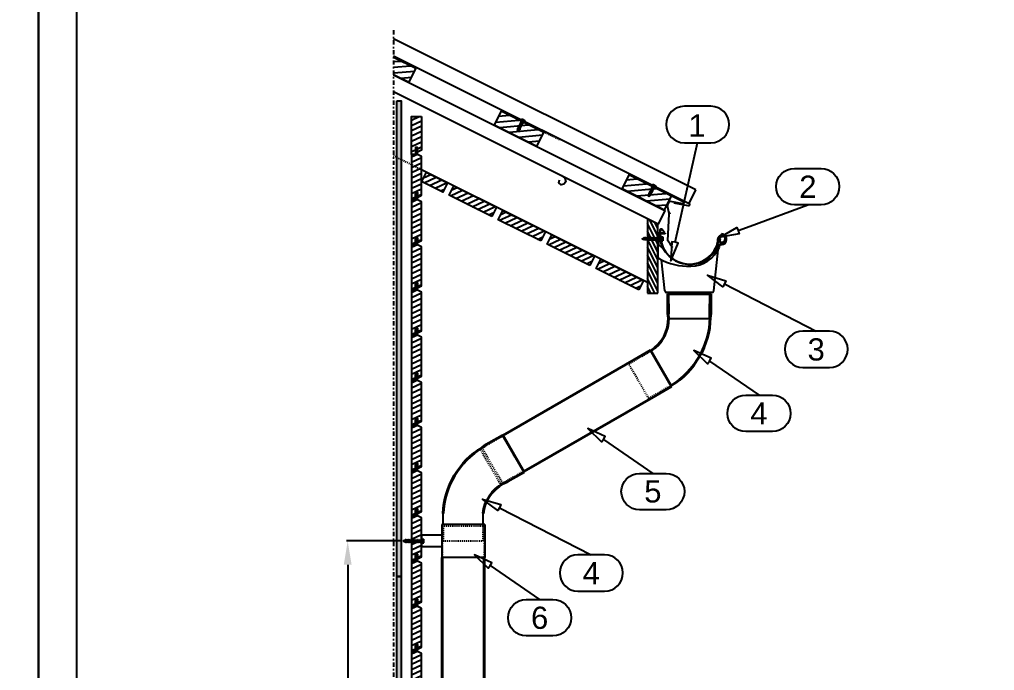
# Model space of a CAD drawing. Extents: x -5366 to 10078, y -29412 to -20292.
# Drawn here: x 3900 to 5949, y -22558 to -21189 of the extents above; entities that cross this region are included whole.
import ezdxf
from ezdxf.enums import TextEntityAlignment as Align

# ---------------------------------------------------------------- set-up
doc = ezdxf.new("R2010")
doc.units = 0
doc.linetypes.add('KL', pattern=[4, 2, -2])
doc.linetypes.add('PKL', pattern=[7, 3, -2, 0, -2])
doc.layers.get('0').update_dxf_attribs({"linetype": 'CONTINUOUS'})
for name, color, linetype in [('025', 1, 'CONTINUOUS'), ('1', 7, 'CONTINUOUS'), ('CLASSIC', 7, 'CONTINUOUS'), ('DET_RAAMIT', 7, 'CONTINUOUS'), ('Gruba', 3, 'CONTINUOUS'), ('KIINNIKE', 1, 'CONTINUOUS'), ('MITAT', 2, 'CONTINUOUS'), ('POIMULEVY', 7, 'CONTINUOUS'), ('RAAMIT', 2, 'CONTINUOUS'), ('RUUKKI', 7, 'CONTINUOUS'), ('RWS', 7, 'CONTINUOUS'), ('SININEN', 7, 'CONTINUOUS')]:
    doc.layers.add(name, color=color, linetype=linetype)
doc.layers.add('DET_RAAMI_ULOIN', color=7, linetype='CONTINUOUS', plot=False)
doc.layers.add('RWS LIMITYKSET YM', color=7, linetype='CONTINUOUS', plot=False)
doc.layers.add('KUVA', color=7, linetype='CONTINUOUS', lineweight=40)
doc.styles.add('arial', font='ARIAL.TTF')
doc.dimstyles.get("Standard").update_dxf_attribs({"dimtxt": 0.18, "dimasz": 0.18, "dimexe": 0.18, "dimexo": 0.0625, "dimgap": 0.09, "dimtad": 0, "dimtih": 1, "dimtoh": 1, "dimdec": 4, "dimzin": 0, "dimdsep": 46, "dimtxsty": 'Standard', "dimcen": 0.09, "dimadec": 0, "dimazin": 0, "dimtfac": 1, "dimtdec": 4, "dimtofl": 0, "dimtmove": 0, "dimatfit": 3, "dimfxl": 0, "dimtolj": 1, "dimtzin": 0, "dimarcsym": 0})
pattern_1 = [(25, (5568.944, -20642.099), (-4.22618, 9.06308), [])]

# ---------------------------------------------------------------- blocks, each defined once
blk = doc.blocks.new('S43-25')
at = {"layer": 'KIINNIKE', "color": 1}
for p, q in [((-1.9, -5.4), (-1.9, -3.2)), ((1.9, -4.9), (1.9, -2.7))]:
    blk.add_line(p, q, dxfattribs=at)
at = {"layer": 'KIINNIKE'}
for p, q in [((-1.9, -8.5), (-1.9, -6.3)), ((-1.9, -11.5), (-1.9, -9.3)), ((1.9, -8), (1.9, -5.7)), ((1.9, -11), (1.9, -8.8))]:
    blk.add_line(p, q, dxfattribs=at)
at = {"layer": 'KIINNIKE', "color": 1}
for points in [[(-4.5, 1), (4.5, 1), (4.5, 0), (-4.5, 0)], [(2.6, -2.2), (2.1, -2.7), (-2.1, -3.3), (-2.7, -2.9), (-2.1, -2.4), (2.1, -1.8)], [(2.6, -5.2), (2.1, -5.7), (-2.1, -6.3), (-2.7, -6), (-2.1, -5.5), (2.1, -4.9)]]:
    blk.add_lwpolyline(points, close=True, dxfattribs=at)
for points in [[(-1.9, -2.4), (-1.9, -1, 0.414214), (-2.9, 0)], [(1.9, -1.9), (1.9, -1, -0.414214), (2.9, 0)]]:
    blk.add_lwpolyline(points, format="xyb", dxfattribs=at)
at = {"layer": 'KIINNIKE'}
for points in [[(2.6, -8.3), (2.1, -8.8), (-2.1, -9.4), (-2.7, -9), (-2.1, -8.5), (2.1, -7.9)], [(2.6, -11.3), (2.1, -11.8), (-2.1, -12.4), (-2.7, -12.1), (-2.1, -11.6), (2.1, -11)], [(2.6, -14.4), (2.1, -14.9), (-2.1, -15.4), (-2.7, -15.1), (-2.1, -14.6), (2.1, -14)], [(2.6, -17.4), (2.1, -17.9), (-2.1, -18.5), (-2.7, -18.2), (-2.1, -17.7), (2.1, -17.1)], [(2.6, -20.5), (2.1, -21), (-2, -21.5), (-2.6, -21.2), (-2, -20.7), (2.1, -20.1)], [(1.1, -23.7), (0.7, -24.1), (-0.6, -24.3), (-1, -24), (-0.6, -23.7), (0.7, -23.5)]]:
    blk.add_lwpolyline(points, close=True, dxfattribs=at)
for points in [[(-1.9, -9.3), (-1.9, -9.4)], [(-1.9, -14.6), (-1.9, -12.4)], [(-1.9, -17.6), (-1.9, -15.4)], [(-1.9, -18.7), (-1.9, -18.5)], [(1.9, -8.9), (1.9, -8.8)], [(1.9, -11.8), (1.9, -14)], [(1.9, -14.9), (1.9, -17.1)], [(1.9, -17.9), (1.9, -18.7)], [(0, -25), (-0.4, -24.2)], [(0.4, -24.1), (0, -25)]]:
    blk.add_lwpolyline(points, dxfattribs=at)
for points in [[(-1.7, -20.7, -0.048189), (-1.9, -18.7), (-1.9, -18.5)], [(1.9, -17.9), (1.9, -18.7, -0.035659), (1.8, -20.2, -0.035659)], [(-0.6, -23.7), (-0.9, -23, -0.041911), (-1.5, -21.5)], [(1.6, -21, -0.053388), (0.9, -23), (0.7, -23.5)]]:
    blk.add_lwpolyline(points, format="xyb", dxfattribs=at)
at = {"layer": 'RWS', "color": 1}
for points in [[(-0.7, 1), (-0.9, 1.7, 0.08871), (-3.3, 1, 0.082321)], [(3.3, 1, 0.08871), (0.9, 1.7), (0.7, 1)]]:
    blk.add_lwpolyline(points, format="xyb", dxfattribs=at)
blk = doc.blocks.new('Bracket wood wall')
at = {"layer": '1'}
for p, q in [((-691.1, -3746.1), (-781.5, -3746.1)), ((-781.5, -3746.1), (-781.5, -3815.7)), ((-691.1, -3746.1), (-691.1, -3815.7)), ((-691.1, -3815.7), (-781.5, -3815.7))]:
    blk.add_line(p, q, dxfattribs=at)
at = {"layer": 'RWS'}
for p, q in [((-781.5, -3768.4), (-824.1, -3768.4)), ((-824.1, -3768.4), (-824.1, -3793.4)), ((-781.5, -3793.4), (-824.1, -3793.4))]:
    blk.add_line(p, q, dxfattribs=at)
blk = doc.blocks.new('*D190')
at = {"layer": 'MITAT', "color": 6, "lineweight": -2}
for p, q in [((4701.6, -22285.3), (4587.3, -22285.3)), ((4589.8, -22335.3), (4589.8, -23910.5)), ((4701.6, -23960.5), (4587.3, -23960.5))]:
    blk.add_line(p, q, dxfattribs=at)
at = {"layer": 'MITAT', "color": 6}
for points in [[(4581.5, -22335.3), (4598.1, -22335.3), (4589.8, -22285.3)], [(4581.5, -23910.5), (4598.1, -23910.5), (4589.8, -23960.5)]]:
    blk.add_solid(points, dxfattribs=at)
blk = doc.blocks.new('S55-38')
at = {"layer": 'KIINNIKE'}
for p, q in [((-22, 8.8), (-20, 7.8)), ((-20.7, 12.6), (-18.7, 11.6)), ((-19.2, 7.4), (-17.1, 6.3)), ((-17.9, 11.2), (-15.9, 10.1))]:
    blk.add_line(p, q, dxfattribs=at)
at = {"layer": 'KIINNIKE', "color": 1}
for p, q in [((-16.3, 6), (-14.3, 4.9)), ((-15.1, 9.8), (-13, 8.7)), ((-13.5, 4.5), (-11.4, 3.5)), ((-12.2, 8.3), (-10.2, 7.3)), ((-10.7, 3.1), (-8.6, 2.1)), ((-9.4, 6.9), (-7.3, 5.9)), ((-7.8, 1.7), (-5.8, 0.7)), ((-6.6, 5.5), (-4.5, 4.5)), ((-5, 0.3), (-2.9, -0.8)), ((-3.7, 4.1), (-1.7, 3)), ((-0.9, 2.7), (0.9, 1.8)), ((6.3, 1.3), (2.7, -5.8)), ((-2.2, -1.1), (-0.9, -1.8))]:
    blk.add_line(p, q, dxfattribs=at)
at = {"layer": 'KIINNIKE'}
for points in [[(-33.6, 16.3), (-34.2, 17.1)], [(-34.2, 17.1), (-33.3, 17.1)], [(-28.5, 12), (-29.2, 12.4)], [(-25.6, 10.6), (-27.7, 11.6)], [(-27.5, 15.9), (-27.2, 15.8)], [(-26.4, 15.4), (-24.4, 14.4)], [(-22.8, 9.2), (-24.9, 10.2)], [(-23.6, 14), (-21.5, 13)], [(-20, 7.8), (-20, 7.8)], [(-18.7, 11.6), (-18.8, 11.6)]]:
    blk.add_lwpolyline(points, dxfattribs=at)
for points in [[(-33.5, 15.5), (-33.7, 16), (-33.2, 17.3), (-32.8, 17.5), (-32.7, 17), (-33.1, 15.7)], [(-31.2, 12.5), (-31.4, 13.3), (-30, 17.4), (-29.4, 17.8), (-29.2, 17), (-30.6, 12.9)], [(-28.3, 11.1), (-28.6, 11.8), (-27.1, 16), (-26.6, 16.4), (-26.4, 15.6), (-27.8, 11.4)], [(-25.5, 9.7), (-25.7, 10.4), (-24.3, 14.6), (-23.7, 15), (-23.5, 14.2), (-24.9, 10)], [(-22.6, 8.3), (-22.9, 9), (-21.5, 13.2), (-20.9, 13.6), (-20.7, 12.8), (-22.1, 8.6)], [(-19.8, 6.9), (-20, 7.6), (-18.6, 11.7), (-18, 12.1), (-17.8, 11.4), (-19.3, 7.2)]]:
    blk.add_lwpolyline(points, close=True, dxfattribs=at)
for points in [[(-31.2, 13.7, -0.053388), (-32.8, 15.3), (-33.1, 15.7)], [(-32.7, 17.1), (-31.9, 17, -0.041911), (-30.2, 16.9)], [(-28.5, 12), (-29.2, 12.4, -0.035659), (-30.5, 13.2, -0.035659)], [(-29.3, 16.7, -0.048189), (-27.5, 15.9), (-27.2, 15.8)]]:
    blk.add_lwpolyline(points, format="xyb", dxfattribs=at)
at = {"layer": 'KIINNIKE', "color": 1}
for points in [[(-17, 5.4), (-17.2, 6.2), (-15.8, 10.3), (-15.2, 10.7), (-15, 9.9), (-16.4, 5.8)], [(-14.1, 4), (-14.4, 4.7), (-12.9, 8.9), (-12.4, 9.3), (-12.2, 8.5), (-13.6, 4.3)], [(-11.3, 2.6), (-11.5, 3.3), (-10.1, 7.5), (-9.5, 7.9), (-9.3, 7.1), (-10.7, 2.9)], [(-8.4, 1.2), (-8.7, 1.9), (-7.3, 6.1), (-6.7, 6.5), (-6.5, 5.7), (-7.9, 1.5)], [(-5.6, -0.2), (-5.8, 0.5), (-4.4, 4.7), (-3.8, 5), (-3.6, 4.3), (-5.1, 0.1)], [(-2.8, -1.6), (-3, -0.9), (-1.6, 3.2), (-1, 3.6), (-0.8, 2.8), (-2.2, -1.3)], [(2.1, 4.2), (3, 3.7), (-1.2, -4.7), (-2.1, -4.2)]]:
    blk.add_lwpolyline(points, close=True, dxfattribs=at)
at = {"layer": 'RWS', "color": 1}
for p, q in [((1.8, 1.3), (5.4, -0.5)), ((2.7, 3.1), (6.3, 1.3)), ((-0.9, -4), (2.7, -5.8)), ((0, -2.3), (3.6, -4))]:
    blk.add_line(p, q, dxfattribs=at)
blk = doc.blocks.new('A$C45053BC4')
at = {"layer": 'Gruba'}
for p, q in [((0, 62.6), (0, 67.4)), ((0, 67.4), (0, 20.6)), ((1, 67.4), (1, 47.1)), ((15, 69.4), (2, 69.4)), ((15, 68.4), (2, 68.4)), ((4, 62.6), (4, 68.4)), ((15, 69.4), (15, 68.4)), ((133.5, 68.4), (133.4, 67.4))]:
    blk.add_line(p, q, dxfattribs=at)
for centre, radius, start, end in [((2, 67.4), 2, 90, 180), ((2, 67.4), 1, 90, 180), ((-124.3, 65.7), 127.2, 351.0067, 1.2453), ((67.3, 67.5), 63.5, 184.4513, 336.813), ((132.7, 57), 10.5, 264.1617, 85.8823), ((132.7, 57), 11.5, 265.4032, 85.8823), ((4, 47.1), 3, 180, 233.2002), ((-32.8, -2.1), 58.5, 34.5178, 53.2002), ((137.3, 31.8), 15.8, 111.0991, 137.3475), ((137.3, 31.8), 14.8, 111.9903, 127.4204), ((126.3, 41.4), 3, 336.0825, 47.2094), ((5, 20.6), 5, 180, 240.9744), ((67.3, 67.5), 67.5, 271.3213, 336.0825), ((65.3, 129.3), 129.3, 240.9744, 271.5892)]:
    blk.add_arc(centre, radius, start, end, dxfattribs=at)
blk = doc.blocks.new('A$C48CC0285')
at = {"layer": 'RWS'}
h = blk.add_hatch(dxfattribs=at)
h.set_pattern_fill('VAAKAV', color=1, scale=0.1, angle=25, style=0)
h.set_pattern_definition([(25, (718.972, 939.72), (-4.22618, 9.06308), [])])
h.paths.add_polyline_path([(-48.3, 48.7), (-58.1, 29.1), (-13.4, 6.7), (-3.6, 26.4)])
at = {"layer": '025', "color": 2}
blk.add_lwpolyline([(-48.3, 48.7), (-3.6, 26.4), (-13.4, 6.7), (-58.1, 29.1)], dxfattribs=at)
at = {"layer": 'RWS', "color": 2}
blk.add_line((-48.3, 48.7), (-58.1, 29.1), dxfattribs=at)
blk = doc.blocks.new('A$C2C3010F7')
at = {"layer": '1', "color": 7, "linetype": 'Continuous'}
for p, q in [((117, 4.7), (126.2, 91)), ((14.2, 4.7), (7.3, 69.9))]:
    blk.add_line(p, q, dxfattribs=at)
at = {"layer": '1'}
for p, q in [((20.4, 1.2), (18.2, 1.2)), ((110.9, 1.2), (20.4, 1.2)), ((113, 1.2), (110.9, 1.2))]:
    blk.add_line(p, q, dxfattribs=at)
at = {"layer": '1', "color": 7, "linetype": 'Continuous'}
for centre, radius, start, end in [((18.2, 5.2), 4, 186.1127, 270), ((20.4, -0.8), 2, 45.9281, 90), ((110.9, -0.8), 2, 89.9983, 134.5044), ((113, 5.2), 4, 270, 353.8873)]:
    blk.add_arc(centre, radius, start, end, dxfattribs=at)
at = {"layer": 'RWS LIMITYKSET YM', "color": 7, "linetype": 'Continuous'}
for p, q in [((22.4, -0.8), (23.1, -43.5)), ((108.1, -43.5), (108.9, -0.8)), ((23.1, -53.8), (23.1, -44.1)), ((108.1, -53.8), (23.1, -53.8)), ((108.1, -53.8), (108.1, -44.1))]:
    blk.add_line(p, q, dxfattribs=at)
for centre, radius, start, end in [((20.4, -0.8), 2, 1.8561, 45.9281), ((110.9, -0.8), 2, 134.5044, 179.0088), ((128.1, -44.1), 20, 178.1439, 180)]:
    blk.add_arc(centre, radius, start, end, dxfattribs=at)
blk = doc.blocks.new('A$C74822B09')
at = {"layer": 'KUVA'}
for p, q in [((110.7, -1.8), (20.9, -1.8)), ((20.9, -41.8), (20.9, -1.8)), ((110.7, -41.8), (110.7, -1.8)), ((20.9, -41.8), (21.8, -51.8)), ((110.7, -41.8), (109.7, -51.8))]:
    blk.add_line(p, q, dxfattribs=at)
for centre, radius, start, end in [((-58.1, -54.4), 79.9, 302.8696, 1.8564), ((-61.8, -47.9), 171.6, 301.3357, 358.6964)]:
    blk.add_arc(centre, radius, start, end, dxfattribs=at)
at = {"layer": 'RWS LIMITYKSET YM', "linetype": 'KL'}
for p, q in [((-61.4, -148.6), (-14.7, -121.5)), ((-19.3, -221.5), (-61.4, -148.6)), ((27.4, -194.4), (-19.3, -221.5))]:
    blk.add_line(p, q, dxfattribs=at)
at = {"layer": 'RWS LIMITYKSET YM', "color": 7, "linetype": 'Continuous'}
blk.add_arc((3.1, -44.1), 20, 0, 1.8561, dxfattribs=at)
blk = doc.blocks.new('A$C4B976371')
at = {"layer": 'KUVA'}
for p, q in [((-15.6, -120), (-49, -139.3)), ((-15.6, -120), (28.5, -196.4)), ((-49, -139.3), (-325.6, -299.1)), ((28.5, -196.4), (-4.9, -215.7)), ((-4.9, -215.7), (-281.5, -375.4)), ((-281.5, -375.4), (-325.6, -299.1)), ((-315.9, -396.2), (-325, -400.5))]:
    blk.add_line(p, q, dxfattribs=at)
at = {"layer": 'RWS'}
for p, q in [((-325.7, -299.3), (-325.6, -299.1)), ((-281.5, -375.4), (-281.8, -375.4))]:
    blk.add_line(p, q, dxfattribs=at)
at = {"layer": 'RWS LIMITYKSET YM', "linetype": 'KL'}
for p, q in [((-326, -300.6), (-369.3, -325.6)), ((-326, -300.6), (-325.7, -299.3)), ((-326, -300.6), (-283, -375)), ((-369.3, -325.6), (-373, -329.2)), ((-326.3, -400), (-369.3, -325.6)), ((-373, -329.2), (-331.3, -401.4)), ((-283, -375), (-326.3, -400)), ((-283, -375), (-281.8, -375.4)), ((-326.3, -400), (-331.3, -401.4))]:
    blk.add_line(p, q, dxfattribs=at)
blk = doc.blocks.new('A$C74CF696B')
at = {"layer": 'KUVA'}
for p, q in [((114.7, 190.2), (149.3, 210.2)), ((149.3, 210.2), (194.2, 132.5)), ((114.7, 190.2), (106.5, 184.4)), ((159.5, 112.5), (194.2, 132.5))]:
    blk.add_line(p, q, dxfattribs=at)
for centre, radius, start, end in [((196.2, 37.3), 172.3, 121.3675, 177.3191), ((189.3, 36.6), 81.6, 118.4668, 173.8186)]:
    blk.add_arc(centre, radius, start, end, dxfattribs=at)
at = {"layer": 'RWS'}
for p, q in [((24, 22.3), (24, 45.3)), ((108.2, 22.3), (108.2, 45.3))]:
    blk.add_line(p, q, dxfattribs=at)
at = {"layer": 'RWS LIMITYKSET YM', "linetype": 'KL'}
for p, q in [((24, 22.3), (24, -12.2)), ((108.2, -12.2), (108.2, 22.3)), ((24, -12.2), (108.2, -12.2))]:
    blk.add_line(p, q, dxfattribs=at)
blk = doc.blocks.new('A$C6DF27888')
at = {"layer": 'KUVA'}
for p, q in [((768, 252.2), (768, -1353.4)), ((856.2, 252.2), (856.2, -1353.4))]:
    blk.add_line(p, q, dxfattribs=at)
at = {"layer": 'RWS LIMITYKSET YM', "linetype": 'KL'}
for p, q in [((768, 319.2), (768, 252.2)), ((768, 319.2), (856.2, 319.2)), ((856.2, 319.2), (856.2, 252.2))]:
    blk.add_line(p, q, dxfattribs=at)
at = {"layer": 'RWS LIMITYKSET YM'}
for p, q in [((768, -1353.4), (768, -1384.5)), ((856.2, -1353.4), (856.2, -1384.5)), ((769.1, -1385.6), (768, -1384.5)), ((856.2, -1384.5), (768, -1384.5)), ((769.1, -1423), (769.1, -1385.6)), ((769.1, -1385.6), (769.1, -1435.6)), ((855.1, -1385.6), (856.2, -1384.5)), ((855.1, -1423), (855.1, -1385.6)), ((855.1, -1385.6), (855.1, -1435.6)), ((769.1, -1435.6), (770.4, -1440.6)), ((855.1, -1435.6), (769.1, -1435.6)), ((770.4, -1440.6), (853.8, -1440.6)), ((855.1, -1435.6), (853.8, -1440.6))]:
    blk.add_line(p, q, dxfattribs=at)
blk = doc.blocks.new('A$C3CAB023F')
at = {"color": 3}
for p, q in [((-25.5, -25.9), (-117.8, 21.1)), ((-54.9, -50.4), (-58.7, -33.9)), ((-58.6, -33.4), (-54.2, -24.8)), ((-53, -24), (-27.3, -29.5)), ((-57.6, -107.9), (-55, -50.9)), ((-54.1, -49.2), (-53.5, -51.6)), ((-48.5, -120.1), (-57.5, -108.3)), ((-53.5, -114), (-49.3, -119.6))]:
    blk.add_line(p, q, dxfattribs=at)
for centre, radius, start, end in [((-57.7, -33.8), 1, 153, 186.2958), ((-53.2, -25), 1, 78, 168), ((-26.4, -27.7), 2, 243, 333), ((-26.4, -27.7), 2, 333, 63), ((-55.2, -49.4), 1.12, 13, 100.13), ((-55.9, -50.5), 1, 334.9002, 3.6682), ((-56.8, -107.9), 0.83, 182.3123, 210.0741), ((-48.9, -120.4), 0.5, 145.736, 37.9477), ((-49.7, -119.8), 0.5, 318.0458, 26.3283)]:
    blk.add_arc(centre, radius, start, end, dxfattribs=at)

msp = doc.modelspace()

# ---------------------------------------------------------------- hatches: boundary and pattern name
at = {"layer": 'RAAMIT'}
h = msp.add_hatch(dxfattribs=at)
h.set_pattern_fill('PISTE', color=1, scale=0.04, style=0)
h.set_pattern_definition([(0, (5568.9438, -20642.0992), (2, 2), [0, -4])])
h.paths.add_polyline_path([(4692.8579, -21359.79418), (4701.8579, -21359.79418), (4701.8579, -22359.79418), (4692.8579, -22359.79418)])
h = msp.add_hatch(dxfattribs=at)
h.set_pattern_fill('PISTE', color=1, scale=0.04, style=0)
h.set_pattern_definition([(0, (5568.9438, -21642.0992), (2, 2), [0, -4])])
h.paths.add_polyline_path([(4692.8579, -22802.6761), (4701.8579, -22802.6761), (4701.8579, -22359.79418), (4692.8579, -22359.79418)])
h.paths.add_polyline_path([(4701.8579, -23277.6761), (4692.8579, -23277.6761), (4692.8579, -23359.79418), (4701.8579, -23359.79418)])
at = {"layer": 'RWS'}
h = msp.add_hatch(dxfattribs=at)
h.set_pattern_fill('ANSI31', color=1, scale=95, angle=320, style=0)
h.set_pattern_definition([(5, (9102.048, -20974.449), (-1.034974, 11.829812), [])])
h.paths.add_polyline_path([(4685.99998, -21268.40032), (4685.99998, -21304.17741), (4718.94861, -21320.65173), (4733.25945, -21292.03006)])
h = msp.add_hatch(dxfattribs=at)
h.set_pattern_fill('ANSI31', color=1, scale=95, angle=320, style=0)
h.set_pattern_definition([(5, (9370.371, -21108.61), (-1.034974, 11.829812), [])])
h.paths.add_polyline_path([(4987.27174, -21454.81329), (5001.58257, -21426.19162), (4912.13985, -21381.47026), (4897.82902, -21410.09193)])
h = msp.add_hatch(dxfattribs=at)
h.set_pattern_fill('VAAKAV', color=1, scale=0.1, angle=25, style=0)
h.set_pattern_definition(pattern_1)
h.paths.add_polyline_path([(4744.8579, -21392.6761), (4744.8579, -21463.4261), (4736.3579, -21467.6761), (4736.3579, -21457.6761), (4732.3579, -21457.6761), (4732.3579, -21472.6761), (4723.8579, -21472.6761), (4723.8579, -21392.6761)])
h = msp.add_hatch(dxfattribs=at)
h.set_pattern_fill('VAAKAV', color=1, scale=0.1, angle=25, style=0)
h.set_pattern_definition(pattern_1)
h.paths.add_polyline_path([(4736.3579, -21457.6761), (4732.3579, -21457.6761), (4732.3579, -21472.6761), (4723.8579, -21472.6761), (4723.8579, -21567.6761), (4732.3579, -21567.6761), (4732.3579, -21552.6761), (4736.3579, -21552.6761), (4736.3579, -21562.6761), (4744.8579, -21558.4261), (4744.8579, -21476.9261), (4736.3579, -21472.6761)])
h = msp.add_hatch(dxfattribs=at)
h.set_pattern_fill('ANSI31', color=1, scale=95, angle=320, style=0)
h.set_pattern_definition([(5, (9638.694, -21242.772), (-1.034974, 11.829812), [])])
h.paths.add_polyline_path([(5255.59486, -21588.97485), (5269.9057, -21560.35318), (5180.46298, -21515.63182), (5166.15215, -21544.25349)])
h = msp.add_hatch(dxfattribs=at)
h.set_pattern_fill('VAAKAV', color=1, scale=0.1, angle=25, style=0)
h.set_pattern_definition([(25, (5624.915, -20670.002), (-4.22618, 9.06308), [])])
h.paths.add_polyline_path([(4892.52652, -21603.01371), (4803.0838, -21558.29235), (4812.9225, -21538.61495), (4902.36522, -21583.33631)])
h = msp.add_hatch(dxfattribs=at)
h.set_pattern_fill('VAAKAV', color=1, scale=0.1, angle=25, style=0)
h.set_pattern_definition([(25, (5568.944, -20737.099), (-4.22618, 9.06308), [])])
h.paths.add_polyline_path([(4736.3579, -21552.6761), (4732.3579, -21552.6761), (4732.3579, -21567.6761), (4723.8579, -21567.6761), (4723.8579, -21662.6761), (4732.3579, -21662.6761), (4732.3579, -21647.6761), (4736.3579, -21647.6761), (4736.3579, -21657.6761), (4744.8579, -21653.4261), (4744.8579, -21571.9261), (4736.3579, -21567.6761)])
h = msp.add_hatch(dxfattribs=at)
h.set_pattern_fill('VAAKAV', color=1, scale=0.1, angle=25, style=0)
h.set_pattern_definition([(25, (5727.774, -20721.431), (-4.22618, 9.06308), [])])
h.paths.add_polyline_path([(4995.38565, -21654.44328), (4905.94293, -21609.72192), (4915.78163, -21590.04452), (5005.22435, -21634.76588)])
h = msp.add_hatch(dxfattribs=at)
h.set_pattern_fill('VAAKAV', color=1, scale=0.1, angle=25, style=0)
h.set_pattern_definition([(25, (5568.944, -20832.099), (-4.22618, 9.06308), [])])
h.paths.add_polyline_path([(4736.3579, -21647.6761), (4732.3579, -21647.6761), (4732.3579, -21662.6761), (4723.8579, -21662.6761), (4723.8579, -21757.6761), (4732.3579, -21757.6761), (4732.3579, -21742.6761), (4736.3579, -21742.6761), (4736.3579, -21752.6761), (4744.8579, -21748.4261), (4744.8579, -21666.9261), (4736.3579, -21662.6761)])
h = msp.add_hatch(dxfattribs=at)
h.set_pattern_fill('VAAKAV', color=1, scale=0.1, angle=25, style=0)
h.set_pattern_definition([(25, (5830.633, -20772.861), (-4.22618, 9.06308), [])])
h.paths.add_polyline_path([(5098.24477, -21705.87284), (5008.80205, -21661.15148), (5018.64075, -21641.47408), (5108.08347, -21686.19544)])
h = msp.add_hatch(dxfattribs=at)
h.set_pattern_fill('VAAKAV', color=1, scale=0.1, angle=25, style=0)
h.set_pattern_definition([(25, (5933.492, -20824.29), (-4.22618, 9.06308), [])])
h.paths.add_polyline_path([(5201.1039, -21757.3024), (5111.66118, -21712.58104), (5121.49988, -21692.90364), (5210.9426, -21737.625)])
h = msp.add_hatch(dxfattribs=at)
h.set_pattern_fill('VAAKAV', color=1, scale=0.1, angle=25, style=0)
h.set_pattern_definition([(25, (5568.944, -20927.099), (-4.22618, 9.06308), [])])
h.paths.add_polyline_path([(4736.3579, -21742.6761), (4732.3579, -21742.6761), (4732.3579, -21757.6761), (4723.8579, -21757.6761), (4723.8579, -21852.6761), (4732.3579, -21852.6761), (4732.3579, -21837.6761), (4736.3579, -21837.6761), (4736.3579, -21847.6761), (4744.8579, -21843.4261), (4744.8579, -21761.9261), (4736.3579, -21757.6761)])
h = msp.add_hatch(dxfattribs=at)
h.set_pattern_fill('VAAKAV', color=1, scale=0.1, angle=25, style=0)
h.set_pattern_definition([(25, (5568.944, -21022.099), (-4.22618, 9.06308), [])])
h.paths.add_polyline_path([(4736.3579, -21837.6761), (4732.3579, -21837.6761), (4732.3579, -21852.6761), (4723.8579, -21852.6761), (4723.8579, -21947.6761), (4732.3579, -21947.6761), (4732.3579, -21932.6761), (4736.3579, -21932.6761), (4736.3579, -21942.6761), (4744.8579, -21938.4261), (4744.8579, -21856.9261), (4736.3579, -21852.6761)])
h = msp.add_hatch(dxfattribs=at)
h.set_pattern_fill('VAAKAV', color=1, scale=0.1, angle=25, style=0)
h.set_pattern_definition([(25, (5568.944, -21117.099), (-4.22618, 9.06308), [])])
h.paths.add_polyline_path([(4736.3579, -21932.6761), (4732.3579, -21932.6761), (4732.3579, -21947.6761), (4723.8579, -21947.6761), (4723.8579, -22042.6761), (4732.3579, -22042.6761), (4732.3579, -22027.6761), (4736.3579, -22027.6761), (4736.3579, -22037.6761), (4744.8579, -22033.4261), (4744.8579, -21951.9261), (4736.3579, -21947.6761)])
h = msp.add_hatch(dxfattribs=at)
h.set_pattern_fill('VAAKAV', color=1, scale=0.1, angle=25, style=0)
h.set_pattern_definition([(25, (5568.944, -21212.099), (-4.22618, 9.06308), [])])
h.paths.add_polyline_path([(4736.3579, -22027.6761), (4732.3579, -22027.6761), (4732.3579, -22042.6761), (4723.8579, -22042.6761), (4723.8579, -22137.6761), (4732.3579, -22137.6761), (4732.3579, -22122.6761), (4736.3579, -22122.6761), (4736.3579, -22132.6761), (4744.8579, -22128.4261), (4744.8579, -22046.9261), (4736.3579, -22042.6761)])
h = msp.add_hatch(dxfattribs=at)
h.set_pattern_fill('VAAKAV', color=1, scale=0.1, angle=25, style=0)
h.set_pattern_definition([(25, (5568.944, -21307.099), (-4.22618, 9.06308), [])])
h.paths.add_polyline_path([(4736.3579, -22122.6761), (4732.3579, -22122.6761), (4732.3579, -22137.6761), (4723.8579, -22137.6761), (4723.8579, -22232.6761), (4732.3579, -22232.6761), (4732.3579, -22217.6761), (4736.3579, -22217.6761), (4736.3579, -22227.6761), (4744.8579, -22223.4261), (4744.8579, -22141.9261), (4736.3579, -22137.6761)])
h = msp.add_hatch(dxfattribs=at)
h.set_pattern_fill('VAAKAV', color=1, scale=0.1, angle=25, style=0)
h.set_pattern_definition([(25, (5568.944, -21402.099), (-4.22618, 9.06308), [])])
h.paths.add_polyline_path([(4736.3579, -22217.6761), (4732.3579, -22217.6761), (4732.3579, -22232.6761), (4723.8579, -22232.6761), (4723.8579, -22327.6761), (4732.3579, -22327.6761), (4732.3579, -22312.6761), (4736.3579, -22312.6761), (4736.3579, -22322.6761), (4744.8579, -22318.4261), (4744.8579, -22236.9261), (4736.3579, -22232.6761)])
h = msp.add_hatch(dxfattribs=at)
h.set_pattern_fill('VAAKAV', color=1, scale=0.1, angle=25, style=0)
h.set_pattern_definition([(25, (5568.944, -21497.099), (-4.22618, 9.06308), [])])
h.paths.add_polyline_path([(4736.3579, -22312.6761), (4732.3579, -22312.6761), (4732.3579, -22327.6761), (4723.8579, -22327.6761), (4723.8579, -22422.6761), (4732.3579, -22422.6761), (4732.3579, -22407.6761), (4736.3579, -22407.6761), (4736.3579, -22417.6761), (4744.8579, -22413.4261), (4744.8579, -22331.9261), (4736.3579, -22327.6761)])
h = msp.add_hatch(dxfattribs=at)
h.set_pattern_fill('VAAKAV', color=1, scale=0.1, angle=25, style=0)
h.set_pattern_definition([(25, (5568.944, -21592.099), (-4.22618, 9.06308), [])])
h.paths.add_polyline_path([(4736.3579, -22407.6761), (4732.3579, -22407.6761), (4732.3579, -22422.6761), (4723.8579, -22422.6761), (4723.8579, -22517.6761), (4732.3579, -22517.6761), (4732.3579, -22502.6761), (4736.3579, -22502.6761), (4736.3579, -22512.6761), (4744.8579, -22508.4261), (4744.8579, -22426.9261), (4736.3579, -22422.6761)])
h = msp.add_hatch(dxfattribs=at)
h.set_pattern_fill('VAAKAV', color=1, scale=0.1, angle=25, style=0)
h.set_pattern_definition([(25, (5568.944, -21687.099), (-4.22618, 9.06308), [])])
h.paths.add_polyline_path([(4736.3579, -22502.6761), (4732.3579, -22502.6761), (4732.3579, -22517.6761), (4723.8579, -22517.6761), (4723.8579, -22612.6761), (4732.3579, -22612.6761), (4732.3579, -22597.6761), (4736.3579, -22597.6761), (4736.3579, -22607.6761), (4744.8579, -22603.4261), (4744.8579, -22521.9261), (4736.3579, -22517.6761)])

# ---------------------------------------------------------------- linework, layer by layer
at = {"layer": '025', "color": 2}
for points in [[(4892.52652, -21603.01371), (4803.0838, -21558.29235), (4812.9225, -21538.61495), (4902.36522, -21583.33631)], [(4995.38565, -21654.44328), (4905.94293, -21609.72192), (4915.78163, -21590.04452), (5005.22435, -21634.76588)], [(5098.24477, -21705.87284), (5008.80205, -21661.15148), (5018.64075, -21641.47408), (5108.08347, -21686.19544)], [(5201.1039, -21757.3024), (5111.66118, -21712.58104), (5121.49988, -21692.90364), (5210.9426, -21737.625)]]:
    msp.add_lwpolyline(points, close=True, dxfattribs=at)
at = {"layer": 'CLASSIC', "color": 1}
for p, q in [((5241.64742, -21660.88707), (5219.64742, -21617.70964)), ((5241.64742, -21644.3669), (5224.26296, -21610.24799)), ((5241.64742, -21627.84674), (5235.632, -21616.0408)), ((5241.64742, -21677.40724), (5219.64742, -21634.22981)), ((5241.64742, -21693.92741), (5219.64742, -21650.74998)), ((5241.64742, -21710.44758), (5219.64742, -21667.27015)), ((5241.64742, -21726.96775), (5219.64742, -21683.79032)), ((5241.48853, -21743.17609), (5219.64742, -21700.31049)), ((5241.61584, -21759.94612), (5219.64742, -21716.83066)), ((5235.34225, -21764.15368), (5219.64742, -21733.35083)), ((5226.90042, -21764.10581), (5219.64742, -21749.871))]:
    msp.add_line(p, q, dxfattribs=at)
for points in [[(5381.27806, -21744.85624), (5377.56654, -21750.75362), (5345.71862, -21726.59352), (5383.90912, -21738.40396), (5381.27806, -21744.85624), (5574.04526, -21843.85819), (5546.06276, -21843.85819, 1), (5546.06276, -21920.41024), (5602.02776, -21920.41024, 1), (5602.02776, -21843.85819), (5574.04526, -21843.85819)], [(5350.1454, -21907.22121), (5353.58313, -21901.15515), (5317.19656, -21884.54145), (5345.70654, -21912.59816), (5350.1454, -21907.22121), (5453.86244, -21978.61303), (5481.86242, -21978.61303, -1), (5481.86242, -22055.21291), (5425.86245, -22055.21291, -1), (5425.86245, -21978.61303), (5453.86244, -21978.61303)], [(5127.1644, -22071.65405), (5130.60214, -22065.58799), (5094.21556, -22048.97429), (5122.72554, -22077.031), (5127.1644, -22071.65405), (5230.88144, -22143.04587), (5258.88142, -22143.04587, -1), (5258.88142, -22219.64575), (5202.88146, -22219.64575, -1), (5202.88146, -22143.04587), (5230.88144, -22143.04587)], [(4908.7628, -22215.2708), (4905.05128, -22221.16818), (4873.20336, -22197.00808), (4911.39386, -22208.81852), (4908.7628, -22215.2708), (5101.53, -22314.27275), (5073.5475, -22314.27275, 1), (5073.5475, -22390.8248), (5129.5125, -22390.8248, 1), (5129.5125, -22314.27275), (5101.53, -22314.27275)], [(4889.31836, -22337.04586), (4892.7561, -22330.97979), (4856.36952, -22314.36609), (4884.8795, -22342.42281), (4889.31836, -22337.04586), (4993.0354, -22408.43768), (5021.03538, -22408.43768, -1), (5021.03538, -22485.03755), (4965.03541, -22485.03755, -1), (4965.03541, -22408.43768), (4993.0354, -22408.43768)]]:
    msp.add_lwpolyline(points, format="xyb", dxfattribs=at)
at = {"layer": 'DET_RAAMI_ULOIN', "color": 2}
for points in [[(772.35454, -24852.30809), (3940.35454, -24852.30809), (3940.35454, -20292.30809), (772.35454, -20292.30809)], [(3940.35454, -24852.30809), (7108.35454, -24852.30809), (7108.35454, -20292.30809), (3940.35454, -20292.30809)]]:
    msp.add_lwpolyline(points, close=True, dxfattribs=at)
at = {"layer": 'DET_RAAMIT', "color": 2}
for p, q in [((5241.64742, -21619.10581), (5219.64742, -21607.89625)), ((5219.64742, -21607.89625), (5219.64742, -21764.10581)), ((5241.64742, -21764.10581), (5241.64742, -21619.10581)), ((5219.64742, -21764.10581), (5241.64742, -21764.10581))]:
    msp.add_line(p, q, dxfattribs=at)
msp.add_lwpolyline([(4020.35454, -24772.30809), (7028.35454, -24772.30809), (7028.35454, -20372.30809), (4020.35454, -20372.30809)], close=True, dxfattribs=at)
at = {"layer": 'POIMULEVY', "color": 1, "linetype": 'Continuous'}
msp.add_lwpolyline([(5277.45671, -21656.9592), (5270.54888, -21656.01212), (5268.59022, -21695.9641), (5284.09514, -21659.09142), (5277.45671, -21656.9592), (5324.99082, -21447.85015), (5352.99079, -21447.85015, 1), (5352.99079, -21371.2503), (5296.99085, -21371.2503, 1), (5296.99085, -21447.85015), (5324.99082, -21447.85015)], format="xyb", dxfattribs=at)
at = {"layer": 'POIMULEVY', "color": 1}
msp.add_lwpolyline([(5410.07295, -21632.47819), (5411.91344, -21639.20335), (5372.55872, -21646.3592), (5407.09261, -21626.1748), (5410.07295, -21632.47819), (5435.08244, -21623.22418), (5556.27516, -21578.38046), (5528.27516, -21578.38046, -1), (5528.27516, -21501.78054), (5584.27516, -21501.78054, -1), (5584.27516, -21578.38046), (5556.27516, -21578.38046)], format="xyb", dxfattribs=at)
at = {"layer": 'RAAMIT'}
msp.add_lwpolyline([(4692.8579, -21359.79418), (4701.8579, -21359.79418), (4701.8579, -22359.79418), (4692.8579, -22359.79418)], close=True, dxfattribs=at)
msp.add_lwpolyline([(4692.8579, -22802.6761), (4692.8579, -22359.79418), (4701.8579, -22359.79418), (4701.8579, -22802.6761)], dxfattribs=at)
at = {"layer": 'RWS', "color": 1, "linetype": 'PKL', "ltscale": 3}
msp.add_line((4685.99998, -21211.3129), (4685.99998, -24037.6761), dxfattribs=at)
at = {"layer": 'RWS', "color": 1, "linetype": 'KL'}
msp.add_line((5035.02478, -21441.82731), (4925.37086, -21387.00035), dxfattribs=at)
at = {"layer": 'RWS', "color": 2, "linetype": 'KL'}
msp.add_line((4744.8579, -21504.66557), (4685.99998, -21475.23661), dxfattribs=at)
at = {"layer": 'RWS', "color": 5}
msp.add_line((5219.64742, -21742.06033), (4744.8579, -21504.66557), dxfattribs=at)
at = {"layer": 'RWS', "color": 3}
msp.add_lwpolyline([(4685.99998, -21304.17741), (4718.94861, -21320.65173), (4733.25945, -21292.03006), (4685.99998, -21268.40032)], dxfattribs=at)
at = {"layer": 'RWS', "color": 5}
msp.add_lwpolyline([(4685.99998, -21305.29544), (5256.04208, -21590.31649), (5241.73124, -21618.93816), (4685.99998, -21341.07253)], dxfattribs=at)
at = {"layer": 'RWS', "color": 2}
msp.add_lwpolyline([(4685.99998, -21339.95724), (5039.1297, -21516.5221), (5045.70286, -21522.58053), (5048.36281, -21529.81888), (5044.15471, -21535.2833), (5038.24715, -21536.02064), (5033.29858, -21531.88373), (5034.40505, -21525.97552)], dxfattribs=at)
at = {"layer": 'RWS', "color": 3}
for points in [[(4987.27174, -21454.81329), (5001.58257, -21426.19162), (4912.13985, -21381.47026), (4897.82902, -21410.09193)], [(5255.59486, -21588.97485), (5269.9057, -21560.35318), (5180.46298, -21515.63182), (5166.15215, -21544.25349)]]:
    msp.add_lwpolyline(points, close=True, dxfattribs=at)
at = {"layer": 'RWS', "color": 2}
for points in [[(4744.8579, -21392.6761), (4744.8579, -21463.4261), (4736.3579, -21467.6761), (4736.3579, -21457.6761), (4732.3579, -21457.6761), (4732.3579, -21472.6761), (4723.8579, -21472.6761), (4723.8579, -21392.6761)], [(4736.3579, -21457.6761), (4732.3579, -21457.6761), (4732.3579, -21472.6761), (4723.8579, -21472.6761), (4723.8579, -21567.6761), (4732.3579, -21567.6761), (4732.3579, -21552.6761), (4736.3579, -21552.6761), (4736.3579, -21562.6761), (4744.8579, -21558.4261), (4744.8579, -21476.9261), (4736.3579, -21472.6761)], [(4736.3579, -21552.6761), (4732.3579, -21552.6761), (4732.3579, -21567.6761), (4723.8579, -21567.6761), (4723.8579, -21662.6761), (4732.3579, -21662.6761), (4732.3579, -21647.6761), (4736.3579, -21647.6761), (4736.3579, -21657.6761), (4744.8579, -21653.4261), (4744.8579, -21571.9261), (4736.3579, -21567.6761)], [(4736.3579, -21647.6761), (4732.3579, -21647.6761), (4732.3579, -21662.6761), (4723.8579, -21662.6761), (4723.8579, -21757.6761), (4732.3579, -21757.6761), (4732.3579, -21742.6761), (4736.3579, -21742.6761), (4736.3579, -21752.6761), (4744.8579, -21748.4261), (4744.8579, -21666.9261), (4736.3579, -21662.6761)], [(4736.3579, -21742.6761), (4732.3579, -21742.6761), (4732.3579, -21757.6761), (4723.8579, -21757.6761), (4723.8579, -21852.6761), (4732.3579, -21852.6761), (4732.3579, -21837.6761), (4736.3579, -21837.6761), (4736.3579, -21847.6761), (4744.8579, -21843.4261), (4744.8579, -21761.9261), (4736.3579, -21757.6761)], [(4736.3579, -21837.6761), (4732.3579, -21837.6761), (4732.3579, -21852.6761), (4723.8579, -21852.6761), (4723.8579, -21947.6761), (4732.3579, -21947.6761), (4732.3579, -21932.6761), (4736.3579, -21932.6761), (4736.3579, -21942.6761), (4744.8579, -21938.4261), (4744.8579, -21856.9261), (4736.3579, -21852.6761)], [(4736.3579, -21932.6761), (4732.3579, -21932.6761), (4732.3579, -21947.6761), (4723.8579, -21947.6761), (4723.8579, -22042.6761), (4732.3579, -22042.6761), (4732.3579, -22027.6761), (4736.3579, -22027.6761), (4736.3579, -22037.6761), (4744.8579, -22033.4261), (4744.8579, -21951.9261), (4736.3579, -21947.6761)], [(4736.3579, -22027.6761), (4732.3579, -22027.6761), (4732.3579, -22042.6761), (4723.8579, -22042.6761), (4723.8579, -22137.6761), (4732.3579, -22137.6761), (4732.3579, -22122.6761), (4736.3579, -22122.6761), (4736.3579, -22132.6761), (4744.8579, -22128.4261), (4744.8579, -22046.9261), (4736.3579, -22042.6761)], [(4736.3579, -22122.6761), (4732.3579, -22122.6761), (4732.3579, -22137.6761), (4723.8579, -22137.6761), (4723.8579, -22232.6761), (4732.3579, -22232.6761), (4732.3579, -22217.6761), (4736.3579, -22217.6761), (4736.3579, -22227.6761), (4744.8579, -22223.4261), (4744.8579, -22141.9261), (4736.3579, -22137.6761)], [(4736.3579, -22217.6761), (4732.3579, -22217.6761), (4732.3579, -22232.6761), (4723.8579, -22232.6761), (4723.8579, -22327.6761), (4732.3579, -22327.6761), (4732.3579, -22312.6761), (4736.3579, -22312.6761), (4736.3579, -22322.6761), (4744.8579, -22318.4261), (4744.8579, -22236.9261), (4736.3579, -22232.6761)], [(4736.3579, -22312.6761), (4732.3579, -22312.6761), (4732.3579, -22327.6761), (4723.8579, -22327.6761), (4723.8579, -22422.6761), (4732.3579, -22422.6761), (4732.3579, -22407.6761), (4736.3579, -22407.6761), (4736.3579, -22417.6761), (4744.8579, -22413.4261), (4744.8579, -22331.9261), (4736.3579, -22327.6761)], [(4736.3579, -22407.6761), (4732.3579, -22407.6761), (4732.3579, -22422.6761), (4723.8579, -22422.6761), (4723.8579, -22517.6761), (4732.3579, -22517.6761), (4732.3579, -22502.6761), (4736.3579, -22502.6761), (4736.3579, -22512.6761), (4744.8579, -22508.4261), (4744.8579, -22426.9261), (4736.3579, -22422.6761)], [(4736.3579, -22502.6761), (4732.3579, -22502.6761), (4732.3579, -22517.6761), (4723.8579, -22517.6761), (4723.8579, -22612.6761), (4732.3579, -22612.6761), (4732.3579, -22597.6761), (4736.3579, -22597.6761), (4736.3579, -22607.6761), (4744.8579, -22603.4261), (4744.8579, -22521.9261), (4736.3579, -22517.6761)]]:
    msp.add_lwpolyline(points, close=True, dxfattribs=at)
at = {"layer": 'RWS', "color": 3, "ltscale": 20}
msp.add_lwpolyline([(5364.95613, -21664.78276, 0.0482215874), (5367.56476, -21650.9951, 0.0074854157), (5367.81963, -21649.16849, -2.9242407541), (5372.69261, -21657.38442, -0.3481491707), (5370.82728, -21654.15878), (5371.48279, -21649.69336), (5372.07643, -21649.7805), (5371.42092, -21654.24592, 0.3481491707), (5372.91318, -21656.82644, 2.9242407541), (5368.41504, -21649.2425, -0.0074854157), (5368.15769, -21651.0869, -0.0546525379), (5365.67372, -21664.60746, -0.8597670786), (5245.89705, -21636.6624), (5246.36869, -21630.68097, -0.6681786379), (5249.8835, -21629.53951), (5255.07819, -21635.62352), (5254.62189, -21636.01313), (5249.4272, -21629.92911, 0.6681786379), (5246.96683, -21630.72813), (5246.4952, -21636.70957, 0.8567449409)], format="xyb", close=True, dxfattribs=at)
at = {"layer": 'SININEN', "color": 2}
for p, q in [((5321.33632, -21546.93208), (4685.99998, -21229.26391)), ((4685.99998, -21265.041), (5307.02549, -21575.55375)), ((5307.02549, -21575.55375), (5321.33632, -21546.93208)), ((5305.34152, -21580.22492), (5275.67207, -21575.26731))]:
    msp.add_line(p, q, dxfattribs=at)
msp.add_arc((5305.90745, -21577.78982), 2.5, 256.91644891, 63.43494882, dxfattribs=at)

# ---------------------------------------------------------------- block references
at = {"layer": 'POIMULEVY', "color": 1, "rotation": 26.56551000040568}
msp.add_blockref('S55-38', (5246.64766, -21650.02373), dxfattribs=at)
at = {"layer": 'POIMULEVY', "color": 1, "xscale": -1, "rotation": 153.4349488229165}
msp.add_blockref('S55-38', (4744.8579, -22285.33168), dxfattribs=at)
at = {"layer": 'RUUKKI', "color": 5}
msp.add_blockref('A$C3CAB023F', (5320.2325, -21546.39571), dxfattribs=at)
at = {"layer": 'RWS', "color": 1, "rotation": 333.4700829172568}
for p in [(4958.22421, -21401.10495), (5233.38053, -21538.68311)]:
    msp.add_blockref('S43-25', p, dxfattribs=at)
at = {"layer": 'RWS'}
for name, p in [('A$C48CC0285', (4803.0838, -21558.29235)), ('A$C45053BC4', (5241.64742, -21707.68129)), ('A$C2C3010F7', (5241.64742, -21764.10581)), ('A$C74822B09', (5241.64742, -21764.10581)), ('A$C4B976371', (5241.64742, -21764.10581)), ('A$C74CF696B', (4766.17318, -22272.83168)), ('Bracket wood wall', (5568.94376, -18504.45924)), ('A$C6DF27888', (4020.35454, -22572.30809))]:
    msp.add_blockref(name, p, dxfattribs=at)

# ---------------------------------------------------------------- texts
at = {"layer": 'CLASSIC', "color": 2, "style": 'arial'}
for s, p in [('1', (5323.66064, -21411.61699)), ('3', (5573.99681, -21882.46514)), ('4', (5453.86244, -22016.91297)), ('5', (5230.88144, -22181.34581)), ('4', (5101.48155, -22352.8797)), ('6', (4993.0354, -22446.73761))]:
    msp.add_text(s, height=46.66664, dxfattribs=at).set_placement(p, align=Align.MIDDLE)
at = {"layer": 'POIMULEVY', "color": 2, "style": 'arial'}
msp.add_text('2', height=46.66667, dxfattribs=at).set_placement((5556.50775, -21540.02332), align=Align.MIDDLE)

# ---------------------------------------------------------------- dimensions: what is measured, and where the dimension line sits
at = {"layer": 'MITAT', "color": 5}
dim = msp.add_linear_dim(base=(4589.78571, -23960.47162), p1=(4706.64066, -22285.33168), p2=(4706.64066, -23960.47162), angle=270, text=' ', dimstyle='Standard', override={"dimscale": 2.5, "dimtxt": 15, "dimasz": 20, "dimexe": 1, "dimexo": 2, "dimgap": 0.5, "dimjust": 0, "dimtih": 0, "dimtoh": 0, "dimdec": 0, "dimzin": 8, "dimtxsty": 'arial', "dimdle": 1, "dimclrd": 6, "dimclre": 6, "dimclrt": 2, "dimtp": 0.5, "dimtm": 0.5, "dimtfac": 0.01875, "dimtix": 1, "dimtofl": 1, "dimtmove": 2, "dimtvp": 1}, dxfattribs=at)
dim.commit()
dim.dimension.update_dxf_attribs({"geometry": '*D190', "text_midpoint": (4536.538, -23126.72373), "dimtype": 161})

doc.saveas('drawing.dxf')
